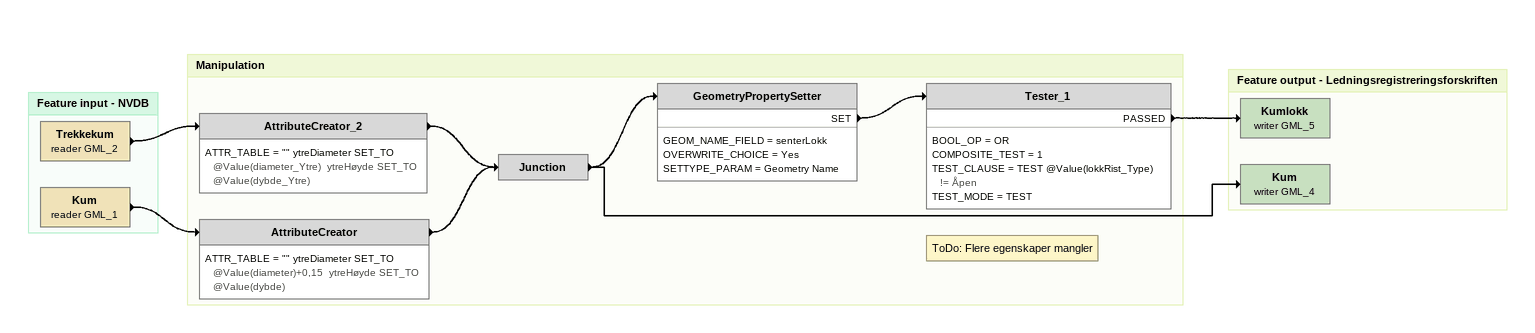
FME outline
Bookmark: Feature input - NVDB
Trekkekum (reader GML_2)
    -> AttributeCreator_2
Kum (reader GML_1)
    -> AttributeCreator

Bookmark: Manipulation
AttributeCreator_2
    ATTR_TABLE = "" ytreDiameter SET_TO @Value(diameter_Ytre)  ytreHøyde SET_TO @Value(dybde_Ytre)
    -> Junction
AttributeCreator
    ATTR_TABLE = "" ytreDiameter SET_TO @Value(diameter)+0,15  ytreHøyde SET_TO @Value(dybde)
    -> Junction
Junction
    -> GeometryPropertySetter
    -> Kum (writer GML_4)
GeometryPropertySetter
    GEOM_NAME_FIELD = senterLokk
    OVERWRITE_CHOICE = Yes
    SETTYPE_PARAM = Geometry Name
    SET -> Tester_1
Note: ToDo: Flere egenskaper mangler
Tester_1
    BOOL_OP = OR
    COMPOSITE_TEST = 1
    TEST_CLAUSE = TEST @Value(lokkRist_Type) != Åpen
    TEST_MODE = TEST
    PASSED -> Kumlokk (writer GML_5)

Bookmark: Feature output - Ledningsregistreringsforskriften
Kumlokk (writer GML_5)
Kum (writer GML_4)
